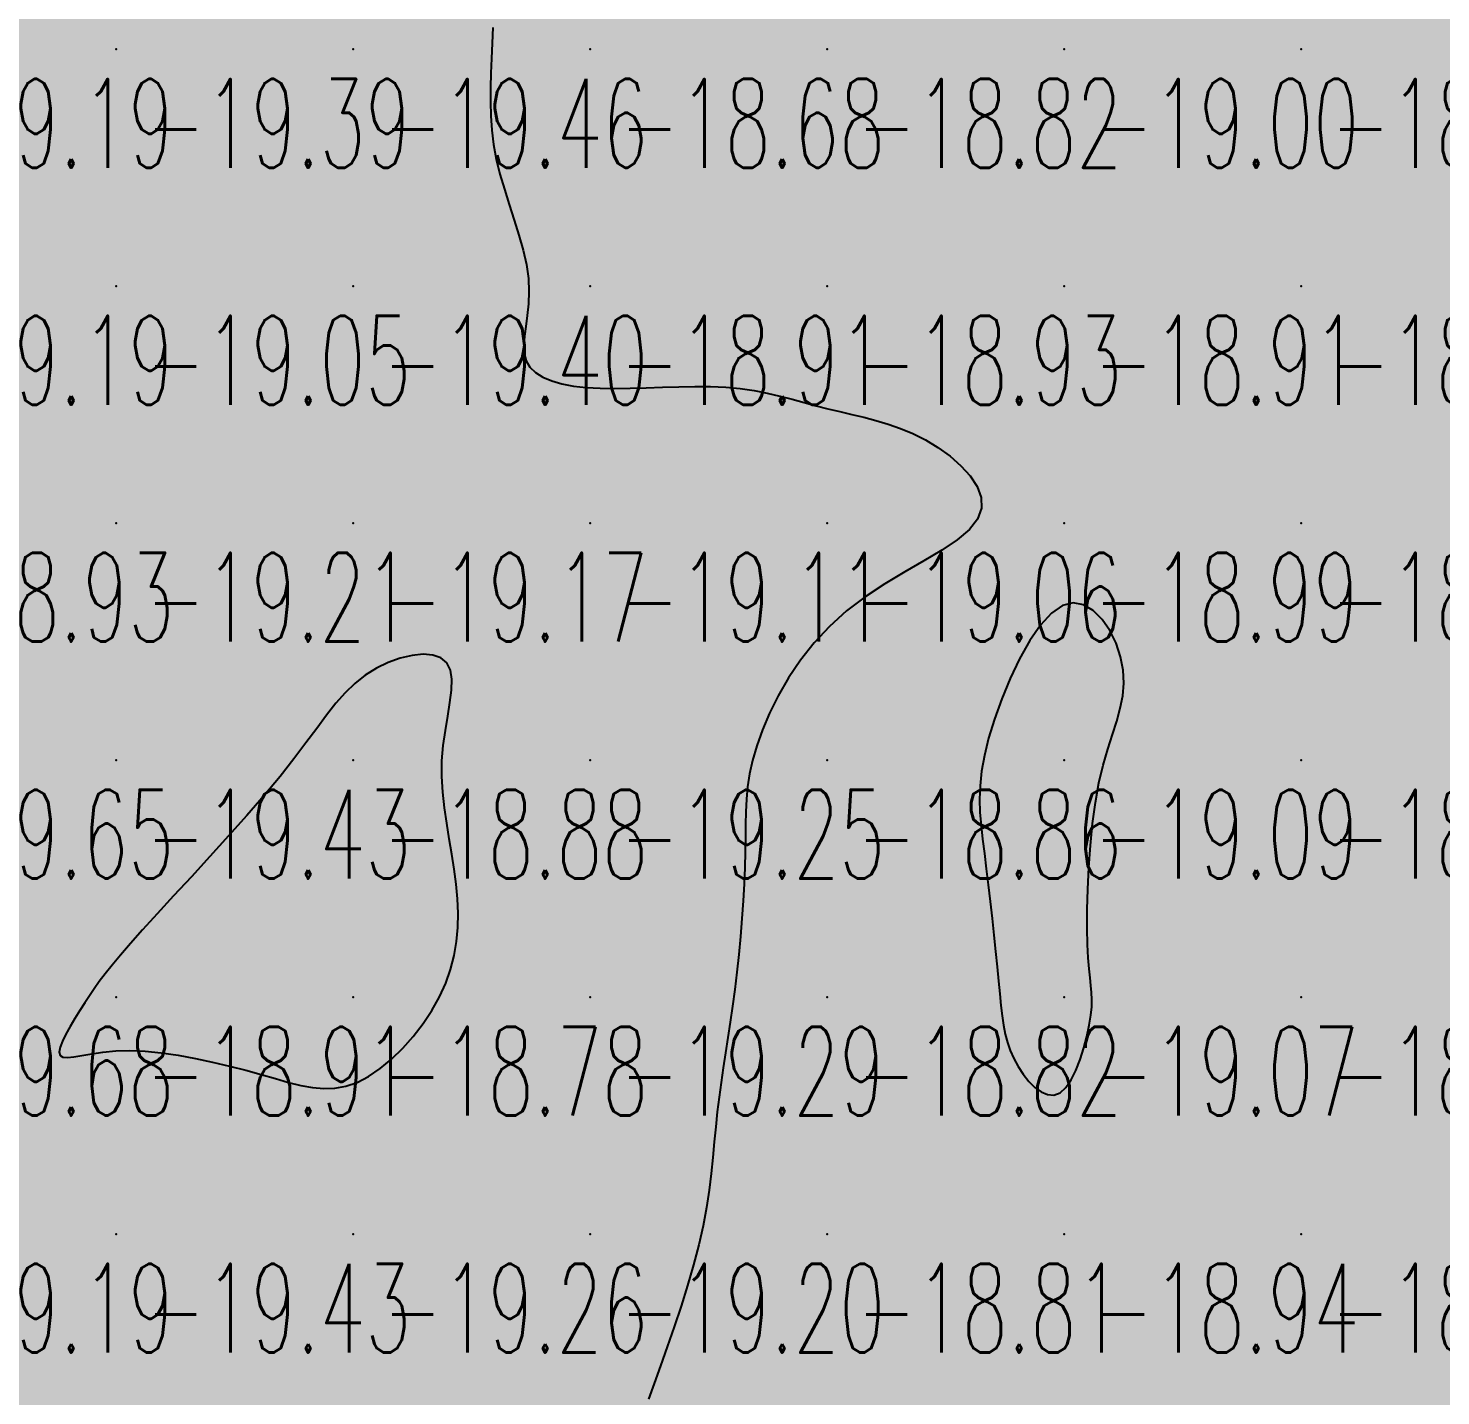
# Model space of a CAD drawing. Header units: millimetres. Extents: x 88261 to 90953, y 390274 to 392322.
# Drawn here: x 89216.5 to 89276.1, y 391510.4 to 391568.1 of the extents above; entities that cross this region are included whole.
import ezdxf
from ezdxf.enums import TextEntityAlignment as Align

# ---------------------------------------------------------------- set-up
doc = ezdxf.new("R2010")
doc.units = ezdxf.units.MM
doc.header["$LTSCALE"] = 25
for name, color, linetype in [('CN_03_00', 7, 'Continuous'), ('COTEAlt', 7, 'Continuous'), ('TN_COLORIAGE', 7, 'Continuous')]:
    doc.layers.add(name, color=color, linetype=linetype)
doc.styles.add('Simplex 1.0', font='Simplex.shx', dxfattribs={"width": 0.99, "height": 2.5})
doc.styles.get("Standard").update_dxf_attribs({"font": 'times.ttf'})

# ---------------------------------------------------------------- blocks, each defined once
blk = doc.blocks.new('COTE')
at = {"color": 0}
blk.add_point((0, 0), dxfattribs=at)
at = {"layer": 'COTEAlt'}
blk.add_attdef('ALT', text='', height=3.75, dxfattribs=at).set_placement((1.25, -1.25), align=Align.TOP_LEFT)

msp = doc.modelspace()

# ---------------------------------------------------------------- linework, layer by layer
at = {"layer": 'CN_03_00', "elevation": -19, "flags": 128}
msp.add_lwpolyline([(89236.135, 391568.157), (89236.111, 391567.494), (89236.083, 391566.853), (89236.056, 391566.231), (89236.037, 391565.623), (89236.033, 391565.023), (89236.049, 391564.426), (89236.091, 391563.828), (89236.167, 391563.222), (89236.281, 391562.605), (89236.438, 391561.973), (89236.626, 391561.329), (89236.832, 391560.68), (89237.041, 391560.032), (89237.24, 391559.391), (89237.415, 391558.762), (89237.552, 391558.153), (89237.637, 391557.568), (89237.662, 391557.013), (89237.64, 391556.49), (89237.588, 391556), (89237.526, 391555.545), (89237.473, 391555.125), (89237.446, 391554.741), (89237.464, 391554.395), (89237.545, 391554.089), (89237.704, 391553.821), (89237.941, 391553.592), (89238.248, 391553.4), (89238.621, 391553.243), (89239.055, 391553.119), (89239.544, 391553.026), (89240.083, 391552.963), (89240.666, 391552.929), (89241.288, 391552.919), (89241.939, 391552.929), (89242.612, 391552.95), (89243.296, 391552.976), (89243.983, 391552.999), (89244.664, 391553.012), (89245.329, 391553.007), (89245.969, 391552.977), (89246.578, 391552.918), (89247.158, 391552.831), (89247.713, 391552.724), (89248.248, 391552.601), (89248.767, 391552.469), (89249.275, 391552.331), (89249.777, 391552.195), (89250.277, 391552.066), (89250.779, 391551.946), (89251.284, 391551.83), (89251.792, 391551.71), (89252.304, 391551.577), (89252.82, 391551.422), (89253.339, 391551.238), (89253.863, 391551.017), (89254.392, 391550.749), (89254.921, 391550.43), (89255.429, 391550.065), (89255.891, 391549.663), (89256.28, 391549.234), (89256.571, 391548.785), (89256.737, 391548.326), (89256.754, 391547.865), (89256.595, 391547.412), (89256.244, 391546.972), (89255.727, 391546.538), (89255.077, 391546.102), (89254.329, 391545.652), (89253.519, 391545.181), (89252.681, 391544.677), (89251.849, 391544.132), (89251.059, 391543.536), (89250.339, 391542.883), (89249.692, 391542.184), (89249.118, 391541.454), (89248.615, 391540.706), (89248.181, 391539.957), (89247.813, 391539.221), (89247.511, 391538.511), (89247.273, 391537.844), (89247.095, 391537.229), (89246.969, 391536.657), (89246.887, 391536.114), (89246.838, 391535.586), (89246.813, 391535.061), (89246.804, 391534.525), (89246.8, 391533.963), (89246.792, 391533.362), (89246.773, 391532.712), (89246.742, 391532.02), (89246.699, 391531.296), (89246.646, 391530.551), (89246.583, 391529.794), (89246.511, 391529.036), (89246.431, 391528.288), (89246.343, 391527.559), (89246.25, 391526.858), (89246.153, 391526.182), (89246.053, 391525.527), (89245.955, 391524.887), (89245.858, 391524.259), (89245.767, 391523.638), (89245.683, 391523.018), (89245.608, 391522.396), (89245.543, 391521.767), (89245.483, 391521.126), (89245.421, 391520.468), (89245.349, 391519.79), (89245.261, 391519.088), (89245.15, 391518.355), (89245.008, 391517.589), (89244.829, 391516.785), (89244.609, 391515.941), (89244.355, 391515.072), (89244.078, 391514.194), (89243.788, 391513.325), (89243.496, 391512.48), (89243.212, 391511.677), (89242.948, 391510.933), (89242.712, 391510.264)], dxfattribs=at)
for points in [[(89260.315, 391523.42), (89260.539, 391523.744), (89260.741, 391524.147), (89260.921, 391524.604), (89261.076, 391525.091), (89261.204, 391525.581), (89261.303, 391526.05), (89261.371, 391526.472), (89261.407, 391526.831), (89261.415, 391527.143), (89261.402, 391527.434), (89261.374, 391527.729), (89261.337, 391528.053), (89261.297, 391528.432), (89261.26, 391528.891), (89261.231, 391529.454), (89261.217, 391530.14), (89261.22, 391530.929), (89261.242, 391531.793), (89261.286, 391532.706), (89261.352, 391533.639), (89261.444, 391534.565), (89261.564, 391535.456), (89261.713, 391536.286), (89261.891, 391537.033), (89262.085, 391537.707), (89262.281, 391538.321), (89262.462, 391538.89), (89262.614, 391539.431), (89262.721, 391539.959), (89262.769, 391540.487), (89262.741, 391541.032), (89262.627, 391541.6), (89262.433, 391542.168), (89262.17, 391542.703), (89261.847, 391543.174), (89261.475, 391543.547), (89261.064, 391543.792), (89260.626, 391543.876), (89260.169, 391543.767), (89259.706, 391543.445), (89259.244, 391542.937), (89258.794, 391542.282), (89258.365, 391541.518), (89257.968, 391540.685), (89257.612, 391539.822), (89257.305, 391538.967), (89257.059, 391538.16), (89256.88, 391537.429), (89256.762, 391536.768), (89256.697, 391536.159), (89256.677, 391535.585), (89256.693, 391535.029), (89256.737, 391534.475), (89256.801, 391533.905), (89256.877, 391533.302), (89256.957, 391532.654), (89257.039, 391531.971), (89257.121, 391531.267), (89257.202, 391530.555), (89257.279, 391529.849), (89257.352, 391529.165), (89257.419, 391528.516), (89257.478, 391527.916), (89257.529, 391527.376), (89257.576, 391526.891), (89257.626, 391526.452), (89257.684, 391526.051), (89257.756, 391525.678), (89257.849, 391525.326), (89257.966, 391524.985), (89258.116, 391524.648), (89258.3, 391524.308), (89258.515, 391523.981), (89258.755, 391523.681), (89259.011, 391523.427), (89259.278, 391523.235), (89259.548, 391523.122), (89259.815, 391523.105), (89260.073, 391523.201), (89260.315, 391523.42)], [(89221.462, 391524.955), (89222.148, 391524.885), (89222.86, 391524.781), (89223.586, 391524.648), (89224.312, 391524.494), (89225.026, 391524.325), (89225.714, 391524.148), (89226.363, 391523.969), (89226.963, 391523.797), (89227.52, 391523.641), (89228.041, 391523.512), (89228.535, 391523.42), (89229.011, 391523.376), (89229.476, 391523.391), (89229.94, 391523.476), (89230.411, 391523.64), (89230.893, 391523.892), (89231.382, 391524.223), (89231.866, 391524.622), (89232.336, 391525.079), (89232.783, 391525.581), (89233.198, 391526.119), (89233.57, 391526.679), (89233.889, 391527.253), (89234.149, 391527.829), (89234.352, 391528.408), (89234.501, 391528.991), (89234.601, 391529.579), (89234.656, 391530.173), (89234.67, 391530.774), (89234.647, 391531.384), (89234.591, 391532.003), (89234.508, 391532.634), (89234.407, 391533.273), (89234.298, 391533.92), (89234.191, 391534.573), (89234.097, 391535.229), (89234.026, 391535.887), (89233.987, 391536.546), (89233.993, 391537.203), (89234.047, 391537.855), (89234.134, 391538.491), (89234.233, 391539.101), (89234.325, 391539.673), (89234.388, 391540.195), (89234.402, 391540.655), (89234.346, 391541.042), (89234.2, 391541.344), (89233.95, 391541.553), (89233.608, 391541.671), (89233.195, 391541.704), (89232.73, 391541.66), (89232.234, 391541.543), (89231.725, 391541.361), (89231.223, 391541.119), (89230.749, 391540.823), (89230.315, 391540.478), (89229.911, 391540.083), (89229.52, 391539.636), (89229.125, 391539.135), (89228.708, 391538.578), (89228.253, 391537.963), (89227.742, 391537.287), (89227.159, 391536.548), (89226.494, 391535.749), (89225.762, 391534.905), (89224.99, 391534.038), (89224.202, 391533.169), (89223.42, 391532.318), (89222.67, 391531.505), (89221.977, 391530.753), (89221.363, 391530.081), (89220.847, 391529.504), (89220.421, 391529.012), (89220.07, 391528.591), (89219.779, 391528.224), (89219.533, 391527.896), (89219.318, 391527.591), (89219.118, 391527.294), (89218.918, 391526.99), (89218.71, 391526.666), (89218.499, 391526.331), (89218.299, 391525.998), (89218.121, 391525.677), (89217.978, 391525.383), (89217.881, 391525.126), (89217.844, 391524.92), (89217.878, 391524.776), (89217.993, 391524.702), (89218.188, 391524.687), (89218.458, 391524.717), (89218.801, 391524.774), (89219.212, 391524.845), (89219.687, 391524.914), (89220.224, 391524.965), (89220.817, 391524.982), (89221.462, 391524.955)]]:
    msp.add_lwpolyline(points, close=True, dxfattribs=at)
at = {"layer": 'TN_COLORIAGE', "color": 213}
for points in [[(89210.249, 391577.239, -19.579), (89210.249, 391567.239, -19.579), (89220.249, 391577.239, -19.579)], [(89210.249, 391567.239, -19.579), (89220.249, 391567.239, -19.579), (89220.249, 391577.239, -19.579)], [(89220.249, 391577.239, -19.142), (89220.249, 391567.239, -19.142), (89230.249, 391577.239, -19.142)], [(89220.249, 391567.239, -19.142), (89230.249, 391567.239, -19.142), (89230.249, 391577.239, -19.142)], [(89230.249, 391567.239, -19), (89236.23, 391573.22, -19), (89230.249, 391577.239, -19), (89233.407, 391577.239, -19)], [(89236.16, 391567.239, -19.458), (89236.23, 391573.22, -19.458), (89230.249, 391567.239, -19.458)], [(89210.249, 391557.239, -19.392), (89220.249, 391557.239, -19.392), (89220.249, 391567.239, -19.392)], [(89210.249, 391567.239, -19.392), (89210.249, 391557.239, -19.392), (89220.249, 391567.239, -19.392)], [(89220.249, 391567.239, -19.458), (89220.249, 391557.239, -19.458), (89230.249, 391567.239, -19.458)], [(89220.249, 391557.239, -19.458), (89230.249, 391557.239, -19.458), (89230.249, 391567.239, -19.458)], [(89230.249, 391567.239, -19), (89236.16, 391567.239, -19), (89230.249, 391557.239, -19), (89235.797, 391562.788, -19)], [(89235.797, 391562.788, -19.395), (89238.339, 391557.239, -19.395), (89230.249, 391557.239, -19.395)], [(89210.249, 391557.239, -19), (89210.249, 391549.808, -19), (89220.249, 391557.239, -19), (89216.083, 391553.074, -19)], [(89220.249, 391547.239, -19), (89212.693, 391547.239, -19), (89220.249, 391557.239, -19), (89216.083, 391553.074, -19)], [(89220.249, 391557.239, -19.395), (89220.249, 391547.239, -19.395), (89230.249, 391557.239, -19.395)], [(89220.249, 391547.239, -19.395), (89230.249, 391547.239, -19.395), (89230.249, 391557.239, -19.395)], [(89230.249, 391557.239, -19), (89238.339, 391557.239, -19), (89230.249, 391547.239, -19), (89236.671, 391553.661, -19)], [(89230.249, 391547.239, -19), (89236.671, 391553.661, -19), (89240.249, 391547.239, -19), (89240.249, 391552.648, -19)], [(89240.249, 391552.648, -19.11), (89246.329, 391553.32, -19.11), (89240.249, 391547.239, -19.11)], [(89240.249, 391547.239, -19), (89246.329, 391553.32, -19), (89250.249, 391547.239, -19), (89250.249, 391551.936, -19)], [(89254.339, 391551.33, -19.063), (89250.249, 391551.936, -19.063), (89250.249, 391547.239, -19.063)], [(89254.339, 391551.33, -19.063), (89258.745, 391547.239, -19.063), (89250.249, 391547.239, -19.063)], [(89210.249, 391537.239, -19), (89210.249, 391546.297, -19), (89220.249, 391547.239, -19), (89212.693, 391547.239, -19)], [(89210.249, 391537.239, -19.208), (89220.249, 391537.239, -19.208), (89220.249, 391547.239, -19.208)], [(89220.249, 391547.239, -19.167), (89220.249, 391537.239, -19.167), (89230.249, 391547.239, -19.167)], [(89220.249, 391537.239, -19), (89228.114, 391537.239, -19), (89230.249, 391547.239, -19), (89230.249, 391541.331, -19)], [(89230.249, 391547.239, -19), (89230.249, 391541.331, -19), (89240.249, 391547.239, -19), (89235.383, 391542.373, -19)], [(89240.249, 391537.239, -19), (89233.42, 391537.239, -19), (89240.249, 391547.239, -19), (89235.383, 391542.373, -19)], [(89240.249, 391547.239, -19.063), (89240.249, 391537.239, -19.063), (89250.249, 391547.239, -19.063)], [(89240.249, 391537.239, -19), (89246.614, 391537.239, -19), (89250.249, 391547.239, -19), (89250.249, 391544.184, -19)], [(89250.249, 391544.184, -19.063), (89258.745, 391547.239, -19.063), (89250.249, 391547.239, -19.063)], [(89256.316, 391537.239, -19.092), (89260.249, 391546.167, -19.092), (89260.249, 391537.239, -19.092)], [(89263.705, 391540.696, -19.092), (89260.249, 391546.167, -19.092), (89260.249, 391537.239, -19.092)], [(89261.375, 391537.239, -19.092), (89263.705, 391540.696, -19.092), (89260.249, 391537.239, -19.092)], [(89210.249, 391537.239, -19.427), (89210.249, 391527.239, -19.427), (89220.249, 391537.239, -19.427)], [(89210.249, 391527.239, -19), (89219.068, 391527.239, -19), (89220.249, 391537.239, -19), (89220.249, 391529.001, -19)], [(89228.114, 391537.239, -19.427), (89220.249, 391529.001, -19.427), (89220.249, 391537.239, -19.427)], [(89234.895, 391531.885, -19.25), (89233.42, 391537.239, -19.25), (89240.249, 391537.239, -19.25)], [(89240.249, 391527.239, -19), (89234.548, 391527.239, -19), (89240.249, 391537.239, -19), (89234.895, 391531.885, -19)], [(89240.249, 391527.239, -19), (89246.932, 391533.923, -19), (89240.249, 391537.239, -19), (89246.614, 391537.239, -19)], [(89256.843, 391533.833, -19.092), (89256.316, 391537.239, -19.092), (89260.249, 391537.239, -19.092)], [(89260.249, 391537.239, -19), (89256.843, 391533.833, -19), (89260.249, 391527.239, -19), (89257.576, 391527.239, -19)], [(89260.249, 391537.239, -19), (89261.375, 391537.239, -19), (89260.249, 391527.239, -19), (89261.071, 391528.062, -19)], [(89246.411, 391527.239, -19.287), (89246.932, 391533.923, -19.287), (89240.249, 391527.239, -19.287)], [(89261.071, 391528.062, -19.065), (89261.726, 391527.239, -19.065), (89260.249, 391527.239, -19.065)], [(89210.249, 391527.239, -19), (89219.068, 391527.239, -19), (89210.249, 391517.239, -19), (89216.988, 391523.978, -19)], [(89240.249, 391527.239, -19), (89234.548, 391527.239, -19), (89230.249, 391517.239, -19), (89230.249, 391522.673, -19)], [(89230.249, 391517.239, -19.287), (89240.249, 391517.239, -19.287), (89240.249, 391527.239, -19.287)], [(89240.249, 391527.239, -19), (89246.411, 391527.239, -19), (89240.249, 391517.239, -19), (89245.484, 391522.475, -19)], [(89257.717, 391524.708, -19.065), (89257.576, 391527.239, -19.065), (89260.249, 391527.239, -19.065)], [(89257.717, 391524.708, -19.065), (89260.249, 391521.814, -19.065), (89260.249, 391527.239, -19.065)], [(89261.726, 391527.239, -19.065), (89260.249, 391521.814, -19.065), (89260.249, 391527.239, -19.065)], [(89220.249, 391517.239, -19), (89220.249, 391525.501, -19), (89210.249, 391517.239, -19), (89216.988, 391523.978, -19)], [(89226.92, 391523.91, -19.434), (89220.249, 391525.501, -19.434), (89220.249, 391517.239, -19.434)], [(89220.249, 391517.239, -19), (89226.92, 391523.91, -19), (89230.249, 391517.239, -19), (89230.249, 391522.673, -19)], [(89245.301, 391517.239, -19.197), (89245.484, 391522.475, -19.197), (89240.249, 391517.239, -19.197)], [(89210.249, 391517.239, -19.434), (89210.249, 391507.239, -19.434), (89220.249, 391517.239, -19.434)], [(89210.249, 391507.239, -19.434), (89220.249, 391507.239, -19.434), (89220.249, 391517.239, -19.434)], [(89220.249, 391517.239, -19.258), (89220.249, 391507.239, -19.258), (89230.249, 391517.239, -19.258)], [(89220.249, 391507.239, -19.258), (89230.249, 391507.239, -19.258), (89230.249, 391517.239, -19.258)], [(89230.249, 391517.239, -19.197), (89230.249, 391507.239, -19.197), (89240.249, 391517.239, -19.197)], [(89230.249, 391507.239, -19.197), (89240.249, 391507.239, -19.197), (89240.249, 391517.239, -19.197)], [(89240.249, 391517.239, -19), (89245.301, 391517.239, -19), (89240.249, 391507.239, -19), (89242.286, 391509.277, -19)]]:
    msp.add_solid(points, dxfattribs=at)
at = {"layer": 'TN_COLORIAGE', "color": 203}
for points in [[(89236.23, 391573.22, -18.683), (89236.16, 391567.239, -18.683), (89240.249, 391577.239, -18.683), (89240.249, 391567.239, -18.683)], [(89240.249, 391577.239, -18.908), (89240.249, 391567.239, -18.908), (89250.249, 391577.239, -18.908)], [(89240.249, 391567.239, -18.908), (89250.249, 391567.239, -18.908), (89250.249, 391577.239, -18.908)], [(89250.249, 391577.239, -18.999), (89250.249, 391567.239, -18.999), (89260.249, 391577.239, -18.999)], [(89250.249, 391567.239, -18.999), (89260.249, 391567.239, -18.999), (89260.249, 391577.239, -18.999)], [(89260.249, 391577.239, -18.399), (89260.249, 391567.239, -18.399), (89270.249, 391577.239, -18.399)], [(89260.249, 391567.239, -18.399), (89270.249, 391567.239, -18.399), (89270.249, 391577.239, -18.399)], [(89270.249, 391577.239, -18.694), (89270.249, 391567.239, -18.694), (89280.249, 391577.239, -18.694)], [(89270.249, 391567.239, -18.694), (89280.249, 391567.239, -18.694), (89280.249, 391577.239, -18.694)], [(89235.797, 391562.788, -18.683), (89236.16, 391567.239, -18.683), (89240.249, 391567.239, -18.683)], [(89238.339, 391557.239, -18.683), (89235.797, 391562.788, -18.683), (89240.249, 391557.239, -18.683), (89240.249, 391567.239, -18.683)], [(89240.249, 391567.239, -18.824), (89240.249, 391557.239, -18.824), (89250.249, 391567.239, -18.824)], [(89240.249, 391557.239, -18.824), (89250.249, 391557.239, -18.824), (89250.249, 391567.239, -18.824)], [(89250.249, 391567.239, -18.996), (89250.249, 391557.239, -18.996), (89260.249, 391567.239, -18.996)], [(89250.249, 391557.239, -18.996), (89260.249, 391557.239, -18.996), (89260.249, 391567.239, -18.996)], [(89260.249, 391567.239, -18.382), (89260.249, 391557.239, -18.382), (89270.249, 391567.239, -18.382)], [(89260.249, 391557.239, -18.382), (89270.249, 391557.239, -18.382), (89270.249, 391567.239, -18.382)], [(89270.249, 391567.239, -18.632), (89270.249, 391557.239, -18.632), (89280.249, 391567.239, -18.632)], [(89270.249, 391557.239, -18.632), (89280.249, 391557.239, -18.632), (89280.249, 391567.239, -18.632)], [(89236.671, 391553.661, -18.907), (89238.339, 391557.239, -18.907), (89240.249, 391557.239, -18.907)], [(89240.249, 391552.648, -18.907), (89236.671, 391553.661, -18.907), (89240.249, 391557.239, -18.907)], [(89246.329, 391553.32, -18.907), (89240.249, 391552.648, -18.907), (89250.249, 391557.239, -18.907), (89240.249, 391557.239, -18.907)], [(89250.249, 391551.936, -18.929), (89246.329, 391553.32, -18.929), (89250.249, 391557.239, -18.929)], [(89250.249, 391551.936, -18.909), (89254.339, 391551.33, -18.909), (89250.249, 391557.239, -18.909), (89260.249, 391557.239, -18.909)], [(89258.745, 391547.239, -18.909), (89254.339, 391551.33, -18.909), (89260.249, 391547.239, -18.909), (89260.249, 391557.239, -18.909)], [(89260.249, 391557.239, -18.671), (89260.249, 391547.239, -18.671), (89270.249, 391557.239, -18.671)], [(89260.249, 391547.239, -18.671), (89270.249, 391547.239, -18.671), (89270.249, 391557.239, -18.671)], [(89270.249, 391557.239, -18.758), (89270.249, 391547.239, -18.758), (89280.249, 391557.239, -18.758)], [(89270.249, 391547.239, -18.758), (89280.249, 391547.239, -18.758), (89280.249, 391557.239, -18.758)], [(89258.745, 391547.239, -18.857), (89250.249, 391544.184, -18.857), (89260.249, 391547.239, -18.857), (89250.249, 391537.239, -18.857)], [(89260.249, 391546.167, -18.857), (89256.316, 391537.239, -18.857), (89260.249, 391547.239, -18.857), (89250.249, 391537.239, -18.857)], [(89260.249, 391546.167, -18.825), (89263.705, 391540.696, -18.825), (89260.249, 391547.239, -18.825), (89270.249, 391547.239, -18.825)], [(89263.705, 391540.696, -18.272), (89261.375, 391537.239, -18.272), (89270.249, 391547.239, -18.272), (89270.249, 391537.239, -18.272)], [(89270.249, 391547.239, -18.941), (89270.249, 391537.239, -18.941), (89280.249, 391547.239, -18.941)], [(89280.249, 391542.916, -18.272), (89279.289, 391537.239, -18.272), (89280.249, 391547.239, -18.272), (89270.249, 391537.239, -18.272)], [(89250.249, 391544.184, -18.857), (89246.614, 391537.239, -18.857), (89250.249, 391537.239, -18.857)], [(89235.383, 391542.373, -18.884), (89230.249, 391541.331, -18.884), (89230.249, 391537.239, -18.884)], [(89235.383, 391542.373, -18.884), (89233.42, 391537.239, -18.884), (89230.249, 391537.239, -18.884)], [(89230.249, 391541.331, -18.884), (89228.114, 391537.239, -18.884), (89230.249, 391537.239, -18.884)], [(89220.249, 391529.001, -18.884), (89228.114, 391537.239, -18.884), (89220.249, 391527.239, -18.884), (89230.249, 391537.239, -18.884)], [(89220.249, 391527.239, -18.884), (89230.249, 391527.239, -18.884), (89230.249, 391537.239, -18.884)], [(89233.42, 391537.239, -18.783), (89234.895, 391531.885, -18.783), (89230.249, 391537.239, -18.783), (89230.249, 391527.239, -18.783)], [(89246.932, 391533.923, -18.821), (89246.411, 391527.239, -18.821), (89250.249, 391537.239, -18.821), (89250.249, 391527.239, -18.821)], [(89246.614, 391537.239, -18.857), (89246.932, 391533.923, -18.857), (89250.249, 391537.239, -18.857)], [(89256.316, 391537.239, -18.821), (89256.843, 391533.833, -18.821), (89250.249, 391537.239, -18.821), (89250.249, 391527.239, -18.821)], [(89261.071, 391528.062, -18.272), (89261.375, 391537.239, -18.272), (89270.249, 391537.239, -18.272)], [(89261.726, 391527.239, -18.272), (89261.071, 391528.062, -18.272), (89270.249, 391527.239, -18.272), (89270.249, 391537.239, -18.272)], [(89278.545, 391535.536, -18.272), (89279.289, 391537.239, -18.272), (89270.249, 391527.239, -18.272), (89270.249, 391537.239, -18.272)], [(89280.249, 391530.695, -18.624), (89278.545, 391535.536, -18.624), (89280.249, 391527.239, -18.624), (89270.249, 391527.239, -18.624)], [(89257.576, 391527.239, -18.821), (89256.843, 391533.833, -18.821), (89250.249, 391527.239, -18.821)], [(89234.895, 391531.885, -18.783), (89234.548, 391527.239, -18.783), (89230.249, 391527.239, -18.783)], [(89220.249, 391529.001, -18.909), (89219.068, 391527.239, -18.909), (89220.249, 391527.239, -18.909)], [(89216.988, 391523.978, -18.909), (89219.068, 391527.239, -18.909), (89220.249, 391527.239, -18.909)], [(89216.988, 391523.978, -18.909), (89220.249, 391525.501, -18.909), (89220.249, 391527.239, -18.909)], [(89220.249, 391525.501, -18.783), (89226.92, 391523.91, -18.783), (89220.249, 391527.239, -18.783), (89230.249, 391527.239, -18.783)], [(89230.249, 391522.673, -18.783), (89226.92, 391523.91, -18.783), (89230.249, 391527.239, -18.783)], [(89230.249, 391522.673, -18.783), (89234.548, 391527.239, -18.783), (89230.249, 391527.239, -18.783)], [(89245.484, 391522.475, -18.807), (89245.301, 391517.239, -18.807), (89250.249, 391527.239, -18.807), (89250.249, 391517.239, -18.807)], [(89245.484, 391522.475, -18.821), (89246.411, 391527.239, -18.821), (89250.249, 391527.239, -18.821)], [(89257.576, 391527.239, -18.807), (89257.717, 391524.708, -18.807), (89250.249, 391527.239, -18.807), (89250.249, 391517.239, -18.807)], [(89260.249, 391521.814, -18.624), (89261.726, 391527.239, -18.624), (89260.249, 391517.239, -18.624), (89270.249, 391527.239, -18.624)], [(89260.249, 391517.239, -18.624), (89270.249, 391517.239, -18.624), (89270.249, 391527.239, -18.624)], [(89270.249, 391527.239, -18.959), (89270.249, 391517.239, -18.959), (89280.249, 391527.239, -18.959)], [(89270.249, 391517.239, -18.959), (89280.249, 391517.239, -18.959), (89280.249, 391527.239, -18.959)], [(89260.249, 391521.814, -18.807), (89257.717, 391524.708, -18.807), (89260.249, 391517.239, -18.807), (89250.249, 391517.239, -18.807)], [(89242.286, 391509.277, -18.737), (89241.828, 391507.239, -18.737), (89250.249, 391517.239, -18.737), (89250.249, 391507.239, -18.737)], [(89242.286, 391509.277, -18.807), (89245.301, 391517.239, -18.807), (89250.249, 391517.239, -18.807)], [(89250.249, 391517.239, -18.945), (89250.249, 391507.239, -18.945), (89260.249, 391517.239, -18.945)], [(89250.249, 391507.239, -18.945), (89260.249, 391507.239, -18.945), (89260.249, 391517.239, -18.945)], [(89260.249, 391517.239, -18.836), (89260.249, 391507.239, -18.836), (89270.249, 391517.239, -18.836)], [(89260.249, 391507.239, -18.836), (89270.249, 391507.239, -18.836), (89270.249, 391517.239, -18.836)], [(89270.249, 391517.239, -18.947), (89270.249, 391507.239, -18.947), (89280.249, 391517.239, -18.947)], [(89270.249, 391507.239, -18.947), (89280.249, 391507.239, -18.947), (89280.249, 391517.239, -18.947)]]:
    msp.add_solid(points, dxfattribs=at)

# ---------------------------------------------------------------- block references
at = {"layer": 'COTEAlt'}
ref = msp.add_blockref('COTE', (89210.249, 391567.239), dxfattribs=at)
ref.add_attrib('ALT', '-19.19', dxfattribs={"height": 3.75, "style": 'Simplex 1.0', "width": 0.6}).set_placement((89211.499, 391565.989), align=Align.TOP_LEFT)
ref = msp.add_blockref('COTE', (89220.249, 391567.239), dxfattribs=at)
ref.add_attrib('ALT', '-19.39', dxfattribs={"height": 3.75, "style": 'Simplex 1.0', "width": 0.6}).set_placement((89221.499, 391565.989), align=Align.TOP_LEFT)
ref = msp.add_blockref('COTE', (89230.249, 391567.239), dxfattribs=at)
ref.add_attrib('ALT', '-19.46', dxfattribs={"height": 3.75, "style": 'Simplex 1.0', "width": 0.6}).set_placement((89231.499, 391565.989), align=Align.TOP_LEFT)
ref = msp.add_blockref('COTE', (89240.249, 391567.239), dxfattribs=at)
ref.add_attrib('ALT', '-18.68', dxfattribs={"height": 3.75, "style": 'Simplex 1.0', "width": 0.6}).set_placement((89241.499, 391565.989), align=Align.TOP_LEFT)
ref = msp.add_blockref('COTE', (89250.249, 391567.239), dxfattribs=at)
ref.add_attrib('ALT', '-18.82', dxfattribs={"height": 3.75, "style": 'Simplex 1.0', "width": 0.6}).set_placement((89251.499, 391565.989), align=Align.TOP_LEFT)
ref = msp.add_blockref('COTE', (89260.249, 391567.239), dxfattribs=at)
ref.add_attrib('ALT', '-19.00', dxfattribs={"height": 3.75, "style": 'Simplex 1.0', "width": 0.6}).set_placement((89261.499, 391565.989), align=Align.TOP_LEFT)
ref = msp.add_blockref('COTE', (89270.249, 391567.239), dxfattribs=at)
ref.add_attrib('ALT', '-18.38', dxfattribs={"height": 3.75, "style": 'Simplex 1.0', "width": 0.6}).set_placement((89271.499, 391565.989), align=Align.TOP_LEFT)
ref = msp.add_blockref('COTE', (89210.249, 391557.239), dxfattribs=at)
ref.add_attrib('ALT', '-19.19', dxfattribs={"height": 3.75, "style": 'Simplex 1.0', "width": 0.6}).set_placement((89211.499, 391555.989), align=Align.TOP_LEFT)
ref = msp.add_blockref('COTE', (89220.249, 391557.239), dxfattribs=at)
ref.add_attrib('ALT', '-19.05', dxfattribs={"height": 3.75, "style": 'Simplex 1.0', "width": 0.6}).set_placement((89221.499, 391555.989), align=Align.TOP_LEFT)
ref = msp.add_blockref('COTE', (89230.249, 391557.239), dxfattribs=at)
ref.add_attrib('ALT', '-19.40', dxfattribs={"height": 3.75, "style": 'Simplex 1.0', "width": 0.6}).set_placement((89231.499, 391555.989), align=Align.TOP_LEFT)
ref = msp.add_blockref('COTE', (89240.249, 391557.239), dxfattribs=at)
ref.add_attrib('ALT', '-18.91', dxfattribs={"height": 3.75, "style": 'Simplex 1.0', "width": 0.6}).set_placement((89241.499, 391555.989), align=Align.TOP_LEFT)
ref = msp.add_blockref('COTE', (89250.249, 391557.239), dxfattribs=at)
ref.add_attrib('ALT', '-18.93', dxfattribs={"height": 3.75, "style": 'Simplex 1.0', "width": 0.6}).set_placement((89251.499, 391555.989), align=Align.TOP_LEFT)
ref = msp.add_blockref('COTE', (89260.249, 391557.239), dxfattribs=at)
ref.add_attrib('ALT', '-18.91', dxfattribs={"height": 3.75, "style": 'Simplex 1.0', "width": 0.6}).set_placement((89261.499, 391555.989), align=Align.TOP_LEFT)
ref = msp.add_blockref('COTE', (89270.249, 391557.239), dxfattribs=at)
ref.add_attrib('ALT', '-18.67', dxfattribs={"height": 3.75, "style": 'Simplex 1.0', "width": 0.6}).set_placement((89271.499, 391555.989), align=Align.TOP_LEFT)
ref = msp.add_blockref('COTE', (89210.249, 391547.239), dxfattribs=at)
ref.add_attrib('ALT', '-18.93', dxfattribs={"height": 3.75, "style": 'Simplex 1.0', "width": 0.6}).set_placement((89211.499, 391545.989), align=Align.TOP_LEFT)
ref = msp.add_blockref('COTE', (89220.249, 391547.239), dxfattribs=at)
ref.add_attrib('ALT', '-19.21', dxfattribs={"height": 3.75, "style": 'Simplex 1.0', "width": 0.6}).set_placement((89221.499, 391545.989), align=Align.TOP_LEFT)
ref = msp.add_blockref('COTE', (89230.249, 391547.239), dxfattribs=at)
ref.add_attrib('ALT', '-19.17', dxfattribs={"height": 3.75, "style": 'Simplex 1.0', "width": 0.6}).set_placement((89231.499, 391545.989), align=Align.TOP_LEFT)
ref = msp.add_blockref('COTE', (89240.249, 391547.239), dxfattribs=at)
ref.add_attrib('ALT', '-19.11', dxfattribs={"height": 3.75, "style": 'Simplex 1.0', "width": 0.6}).set_placement((89241.499, 391545.989), align=Align.TOP_LEFT)
ref = msp.add_blockref('COTE', (89250.249, 391547.239), dxfattribs=at)
ref.add_attrib('ALT', '-19.06', dxfattribs={"height": 3.75, "style": 'Simplex 1.0', "width": 0.6}).set_placement((89251.499, 391545.989), align=Align.TOP_LEFT)
ref = msp.add_blockref('COTE', (89260.249, 391547.239), dxfattribs=at)
ref.add_attrib('ALT', '-18.99', dxfattribs={"height": 3.75, "style": 'Simplex 1.0', "width": 0.6}).set_placement((89261.499, 391545.989), align=Align.TOP_LEFT)
ref = msp.add_blockref('COTE', (89270.249, 391547.239), dxfattribs=at)
ref.add_attrib('ALT', '-18.82', dxfattribs={"height": 3.75, "style": 'Simplex 1.0', "width": 0.6}).set_placement((89271.499, 391545.989), align=Align.TOP_LEFT)
ref = msp.add_blockref('COTE', (89210.249, 391537.239), dxfattribs=at)
ref.add_attrib('ALT', '-19.65', dxfattribs={"height": 3.75, "style": 'Simplex 1.0', "width": 0.6}).set_placement((89211.499, 391535.989), align=Align.TOP_LEFT)
ref = msp.add_blockref('COTE', (89220.249, 391537.239), dxfattribs=at)
ref.add_attrib('ALT', '-19.43', dxfattribs={"height": 3.75, "style": 'Simplex 1.0', "width": 0.6}).set_placement((89221.499, 391535.989), align=Align.TOP_LEFT)
ref = msp.add_blockref('COTE', (89230.249, 391537.239), dxfattribs=at)
ref.add_attrib('ALT', '-18.88', dxfattribs={"height": 3.75, "style": 'Simplex 1.0', "width": 0.6}).set_placement((89231.499, 391535.989), align=Align.TOP_LEFT)
ref = msp.add_blockref('COTE', (89240.249, 391537.239), dxfattribs=at)
ref.add_attrib('ALT', '-19.25', dxfattribs={"height": 3.75, "style": 'Simplex 1.0', "width": 0.6}).set_placement((89241.499, 391535.989), align=Align.TOP_LEFT)
ref = msp.add_blockref('COTE', (89250.249, 391537.239), dxfattribs=at)
ref.add_attrib('ALT', '-18.86', dxfattribs={"height": 3.75, "style": 'Simplex 1.0', "width": 0.6}).set_placement((89251.499, 391535.989), align=Align.TOP_LEFT)
ref = msp.add_blockref('COTE', (89260.249, 391537.239), dxfattribs=at)
ref.add_attrib('ALT', '-19.09', dxfattribs={"height": 3.75, "style": 'Simplex 1.0', "width": 0.6}).set_placement((89261.499, 391535.989), align=Align.TOP_LEFT)
ref = msp.add_blockref('COTE', (89270.249, 391537.239), dxfattribs=at)
ref.add_attrib('ALT', '-18.27', dxfattribs={"height": 3.75, "style": 'Simplex 1.0', "width": 0.6}).set_placement((89271.499, 391535.989), align=Align.TOP_LEFT)
ref = msp.add_blockref('COTE', (89210.249, 391527.239), dxfattribs=at)
ref.add_attrib('ALT', '-19.68', dxfattribs={"height": 3.75, "style": 'Simplex 1.0', "width": 0.6}).set_placement((89211.499, 391525.989), align=Align.TOP_LEFT)
ref = msp.add_blockref('COTE', (89220.249, 391527.239), dxfattribs=at)
ref.add_attrib('ALT', '-18.91', dxfattribs={"height": 3.75, "style": 'Simplex 1.0', "width": 0.6}).set_placement((89221.499, 391525.989), align=Align.TOP_LEFT)
ref = msp.add_blockref('COTE', (89230.249, 391527.239), dxfattribs=at)
ref.add_attrib('ALT', '-18.78', dxfattribs={"height": 3.75, "style": 'Simplex 1.0', "width": 0.6}).set_placement((89231.499, 391525.989), align=Align.TOP_LEFT)
ref = msp.add_blockref('COTE', (89240.249, 391527.239), dxfattribs=at)
ref.add_attrib('ALT', '-19.29', dxfattribs={"height": 3.75, "style": 'Simplex 1.0', "width": 0.6}).set_placement((89241.499, 391525.989), align=Align.TOP_LEFT)
ref = msp.add_blockref('COTE', (89250.249, 391527.239), dxfattribs=at)
ref.add_attrib('ALT', '-18.82', dxfattribs={"height": 3.75, "style": 'Simplex 1.0', "width": 0.6}).set_placement((89251.499, 391525.989), align=Align.TOP_LEFT)
ref = msp.add_blockref('COTE', (89260.249, 391527.239), dxfattribs=at)
ref.add_attrib('ALT', '-19.07', dxfattribs={"height": 3.75, "style": 'Simplex 1.0', "width": 0.6}).set_placement((89261.499, 391525.989), align=Align.TOP_LEFT)
ref = msp.add_blockref('COTE', (89270.249, 391527.239), dxfattribs=at)
ref.add_attrib('ALT', '-18.62', dxfattribs={"height": 3.75, "style": 'Simplex 1.0', "width": 0.6}).set_placement((89271.499, 391525.989), align=Align.TOP_LEFT)
ref = msp.add_blockref('COTE', (89210.249, 391517.239), dxfattribs=at)
ref.add_attrib('ALT', '-19.19', dxfattribs={"height": 3.75, "style": 'Simplex 1.0', "width": 0.6}).set_placement((89211.499, 391515.989), align=Align.TOP_LEFT)
ref = msp.add_blockref('COTE', (89220.249, 391517.239), dxfattribs=at)
ref.add_attrib('ALT', '-19.43', dxfattribs={"height": 3.75, "style": 'Simplex 1.0', "width": 0.6}).set_placement((89221.499, 391515.989), align=Align.TOP_LEFT)
ref = msp.add_blockref('COTE', (89230.249, 391517.239), dxfattribs=at)
ref.add_attrib('ALT', '-19.26', dxfattribs={"height": 3.75, "style": 'Simplex 1.0', "width": 0.6}).set_placement((89231.499, 391515.989), align=Align.TOP_LEFT)
ref = msp.add_blockref('COTE', (89240.249, 391517.239), dxfattribs=at)
ref.add_attrib('ALT', '-19.20', dxfattribs={"height": 3.75, "style": 'Simplex 1.0', "width": 0.6}).set_placement((89241.499, 391515.989), align=Align.TOP_LEFT)
ref = msp.add_blockref('COTE', (89250.249, 391517.239), dxfattribs=at)
ref.add_attrib('ALT', '-18.81', dxfattribs={"height": 3.75, "style": 'Simplex 1.0', "width": 0.6}).set_placement((89251.499, 391515.989), align=Align.TOP_LEFT)
ref = msp.add_blockref('COTE', (89260.249, 391517.239), dxfattribs=at)
ref.add_attrib('ALT', '-18.94', dxfattribs={"height": 3.75, "style": 'Simplex 1.0', "width": 0.6}).set_placement((89261.499, 391515.989), align=Align.TOP_LEFT)
ref = msp.add_blockref('COTE', (89270.249, 391517.239), dxfattribs=at)
ref.add_attrib('ALT', '-18.84', dxfattribs={"height": 3.75, "style": 'Simplex 1.0', "width": 0.6}).set_placement((89271.499, 391515.989), align=Align.TOP_LEFT)

doc.saveas('drawing.dxf')
